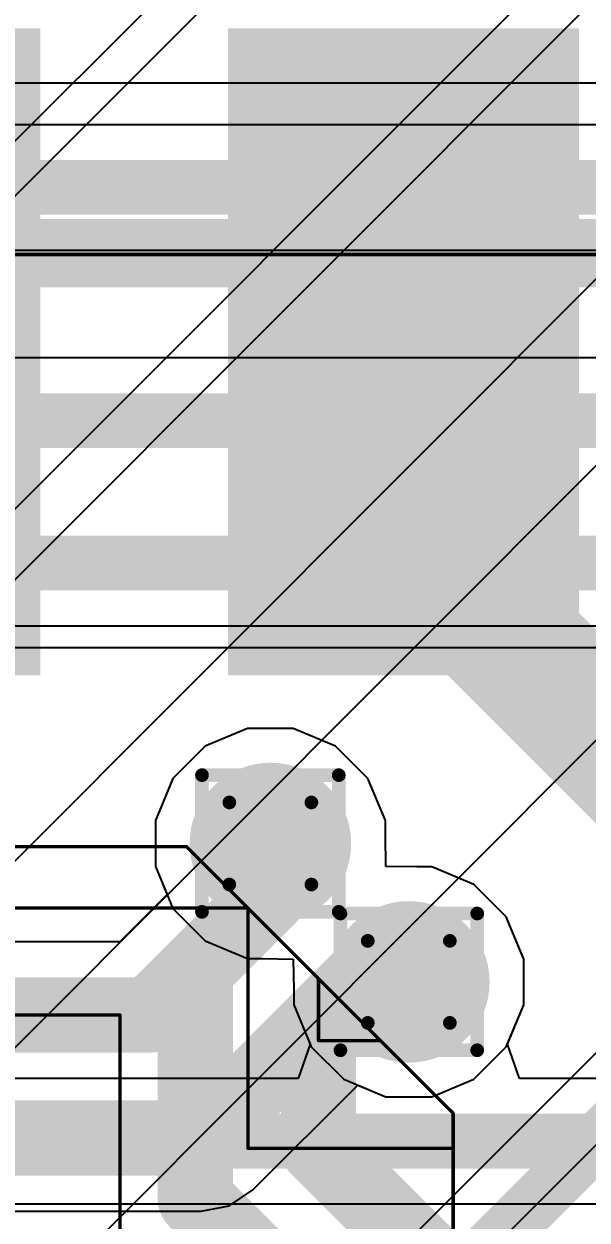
# Model space of a CAD drawing. Header units: inches. Extents: x -6 to 5433, y -4 to 5447.
# Drawn here: x 25.539 to 27.63, y 29.908 to 34.352 of the extents above; entities that cross this region are included whole.
import ezdxf

# ---------------------------------------------------------------- set-up
doc = ezdxf.new("R2010")
doc.units = ezdxf.units.IN
for name, color, linetype in [('Bottom Layer', 5, 'Continuous'), ('Bottom Paste', 16, 'Continuous'), ('Bottom Solder', 6, 'Continuous'), ('Dimensions', 6, 'Continuous'), ('Drill Drawing', 1, 'Continuous'), ('Ground', 16, 'Continuous'), ('Mechanical 4', 56, 'Continuous'), ('Power', 76, 'Continuous'), ('Top Layer', 1, 'Continuous'), ('Top Solder', 216, 'Continuous'), ('Via Holes', 16, 'Continuous')]:
    doc.layers.add(name, color=color, linetype=linetype)
doc.styles.add('Arial', font='', dxfattribs={"height": 0.2})
doc.styles.get('Arial').set_extended_font_data('Arial')

# ---------------------------------------------------------------- blocks, each defined once
blk = doc.blocks.new('BL_R8812AF1_B_18')
at = {"layer": 'Bottom Layer'}
blk.add_hatch(color=5, dxfattribs=at).paths.add_polyline_path([(-14.6, 3.55), (-12.4, 3.55), (-12.4, 2.45), (-14.6, 2.45)])
at = {"layer": 'Bottom Paste'}
blk.add_hatch(color=16, dxfattribs=at).paths.add_polyline_path([(-14.6, 3.55), (-12.4, 3.55), (-12.4, 2.45), (-14.6, 2.45)])
at = {"layer": 'Bottom Solder'}
for points in [[(-14.7016, 3.6516), (-12.2984, 3.6516), (-12.2984, 2.3484), (-14.7016, 2.3484)], [(-14.7016, 1.6516), (-12.2984, 1.6516), (-12.2984, 0.3484), (-14.7016, 0.3484)]]:
    blk.add_hatch(color=6, dxfattribs=at).paths.add_polyline_path(points)
blk = doc.blocks.new('TL3340AF160QG_33')
at = {"layer": 'Top Solder'}
blk.add_line((0.7722, 1.9528), (-5441.5052, 5436.5959), dxfattribs=at)
blk = doc.blocks.new('WQFN_30_EP_2_5_4_5__43')
at = {"layer": 'Top Solder'}
for p in [(-0.8186, 1.9036), (0.6841, 1.9024), (1.4499, 1.6459), (1.0303, -1.946), (-1.4501, -1.9542), (-0.9382, -2.4882), (0.6841, -2.4976)]:
    blk.add_line(p, (-5421.1797, -5430.6074), dxfattribs=at)

msp = doc.modelspace()

# ---------------------------------------------------------------- hatches: boundary and pattern name
at = {"layer": 'Bottom Layer'}
h = msp.add_hatch(color=5, dxfattribs=at)
edge = h.paths.add_edge_path()
edge.add_arc((26.4537, 31.307), 0.3, 0, 360)
h = msp.add_hatch(color=5, dxfattribs=at)
edge = h.paths.add_edge_path()
edge.add_arc((26.9678, 30.7929), 0.3, 0, 360)
at = {"layer": 'Ground'}
h = msp.add_hatch(color=16, dxfattribs=at)
edge = h.paths.add_edge_path()
edge.add_arc((26.4537, 31.307), 0.3, 0, 360)
h = msp.add_hatch(color=16, dxfattribs=at)
edge = h.paths.add_edge_path()
edge.add_arc((26.9678, 30.7929), 0.3, 0, 360)
at = {"layer": 'Power'}
h = msp.add_hatch(color=76, dxfattribs=at)
edge = h.paths.add_edge_path()
edge.add_arc((26.4537, 31.307), 0.3, 0, 360)
h = msp.add_hatch(color=76, dxfattribs=at)
edge = h.paths.add_edge_path()
edge.add_arc((26.9678, 30.7929), 0.3, 0, 360)
at = {"layer": 'Top Layer'}
h = msp.add_hatch(color=1, dxfattribs=at)
edge = h.paths.add_edge_path()
edge.add_arc((26.4537, 31.307), 0.3, 0, 360)
h = msp.add_hatch(color=1, dxfattribs=at)
edge = h.paths.add_edge_path()
edge.add_arc((26.9678, 30.7929), 0.3, 0, 360)
at = {"layer": 'Via Holes'}
h = msp.add_hatch(color=7, dxfattribs=at)
edge = h.paths.add_edge_path()
edge.add_arc((26.4537, 31.307), 0.15, 0, 360)
h = msp.add_hatch(color=7, dxfattribs=at)
edge = h.paths.add_edge_path()
edge.add_arc((26.9678, 30.7929), 0.15, 0, 360)

# ---------------------------------------------------------------- linework, layer by layer
at = {"layer": 'Bottom Layer'}
msp.add_line((32.8484, 32.0337), (15.0175, 32.0337), dxfattribs=at)
for points in [[(26.9484, 32.4556, 0.508, 0.508, 0), (26.9484, 33.1337, 0.508, 0.508, 0)], [(26.9484, 32.4556, 0.508, 0.508, 0), (28.2878, 31.1162, 0.508, 0.508, 0)], [(26.4537, 31.1162, 0.2794, 0.2794, 0), (26.4537, 31.307, 0.2794, 0.2794, 0)], [(26.1752, 30.8377, 0.2794, 0.2794, 0), (26.4537, 31.1162, 0.2794, 0.2794, 0)], [(26.1752, 29.9856, 0.2794, 0.2794, 0), (26.1752, 30.8377, 0.2794, 0.2794, 0)], [(26.6324, 30.6484, 0.2794, 0.2794, 0), (26.777, 30.7929, 0.2794, 0.2794, 0)], [(26.777, 30.7929, 0.2794, 0.2794, 0), (26.9678, 30.7929, 0.2794, 0.2794, 0)], [(26.6324, 30.175, 0.2794, 0.2794, 0), (26.6324, 30.6484, 0.2794, 0.2794, 0)], [(26.6324, 30.175, 0.2794, 0.2794, 0), (27.1396, 29.6678, 0.2794, 0.2794, 0)], [(26.1752, 29.9856, 0.2794, 0.2794, 0), (26.9502, 29.2106, 0.2794, 0.2794, 0)]]:
    msp.add_lwpolyline(points, format="xyseb", dxfattribs=at)
for points in [[(26.8214, 33.1337, 0.254, 0.254, 1), (27.0754, 33.1337, 0.254, 0.254, 1)], [(26.8214, 32.4556, 0.254, 0.254, 1), (27.0754, 32.4556, 0.254, 0.254, 1)], [(26.8214, 32.4556, 0.254, 0.254, 1), (27.0754, 32.4556, 0.254, 0.254, 1)], [(26.3838, 31.307, 0.1397, 0.1397, 1), (26.5235, 31.307, 0.1397, 0.1397, 1)], [(26.3838, 31.1162, 0.1397, 0.1397, 1), (26.5235, 31.1162, 0.1397, 0.1397, 1)], [(26.3838, 31.1162, 0.1397, 0.1397, 1), (26.5235, 31.1162, 0.1397, 0.1397, 1)], [(26.1054, 30.8377, 0.1397, 0.1397, 1), (26.2451, 30.8377, 0.1397, 0.1397, 1)], [(26.1054, 30.8377, 0.1397, 0.1397, 1), (26.2451, 30.8377, 0.1397, 0.1397, 1)], [(26.7071, 30.7929, 0.1397, 0.1397, 1), (26.8468, 30.7929, 0.1397, 0.1397, 1)], [(26.7071, 30.7929, 0.1397, 0.1397, 1), (26.8468, 30.7929, 0.1397, 0.1397, 1)], [(26.8979, 30.7929, 0.1397, 0.1397, 1), (27.0376, 30.7929, 0.1397, 0.1397, 1)], [(26.5626, 30.6484, 0.1397, 0.1397, 1), (26.7023, 30.6484, 0.1397, 0.1397, 1)], [(26.5626, 30.6484, 0.1397, 0.1397, 1), (26.7023, 30.6484, 0.1397, 0.1397, 1)], [(26.5626, 30.175, 0.1397, 0.1397, 1), (26.7023, 30.175, 0.1397, 0.1397, 1)], [(26.5626, 30.175, 0.1397, 0.1397, 1), (26.7023, 30.175, 0.1397, 0.1397, 1)], [(26.1054, 29.9856, 0.1397, 0.1397, 1), (26.2451, 29.9856, 0.1397, 0.1397, 1)], [(26.1054, 29.9856, 0.1397, 0.1397, 1), (26.2451, 29.9856, 0.1397, 0.1397, 1)]]:
    msp.add_lwpolyline(points, format="xyseb", close=True, dxfattribs=at)
at = {"layer": 'Drill Drawing'}
for points in [[(26.1997, 31.561, 0.0508, 0.0508, 0), (26.7077, 31.561, 0.0508, 0.0508, 0)], [(26.1997, 31.053, 0.0508, 0.0508, 0), (26.1997, 31.561, 0.0508, 0.0508, 0)], [(26.7077, 31.053, 0.0508, 0.0508, 0), (26.7077, 31.561, 0.0508, 0.0508, 0)], [(26.3013, 31.4594, 0.0508, 0.0508, 0), (26.6061, 31.4594, 0.0508, 0.0508, 0)], [(26.3013, 31.1546, 0.0508, 0.0508, 0), (26.3013, 31.4594, 0.0508, 0.0508, 0)], [(26.6061, 31.1546, 0.0508, 0.0508, 0), (26.6061, 31.4594, 0.0508, 0.0508, 0)], [(26.3013, 31.1546, 0.0508, 0.0508, 0), (26.6061, 31.1546, 0.0508, 0.0508, 0)], [(26.1997, 31.053, 0.0508, 0.0508, 0), (26.7077, 31.053, 0.0508, 0.0508, 0)], [(26.7138, 31.0469, 0.0508, 0.0508, 0), (27.2218, 31.0469, 0.0508, 0.0508, 0)], [(26.7138, 30.5389, 0.0508, 0.0508, 0), (26.7138, 31.0469, 0.0508, 0.0508, 0)], [(27.2218, 30.5389, 0.0508, 0.0508, 0), (27.2218, 31.0469, 0.0508, 0.0508, 0)], [(26.8154, 30.9453, 0.0508, 0.0508, 0), (27.1202, 30.9453, 0.0508, 0.0508, 0)], [(26.8154, 30.6405, 0.0508, 0.0508, 0), (26.8154, 30.9453, 0.0508, 0.0508, 0)], [(27.1202, 30.6405, 0.0508, 0.0508, 0), (27.1202, 30.9453, 0.0508, 0.0508, 0)], [(26.8154, 30.6405, 0.0508, 0.0508, 0), (27.1202, 30.6405, 0.0508, 0.0508, 0)], [(26.7138, 30.5389, 0.0508, 0.0508, 0), (27.2218, 30.5389, 0.0508, 0.0508, 0)]]:
    msp.add_lwpolyline(points, format="xyseb", dxfattribs=at)
for points in [[(26.187, 31.561, 0.0254, 0.0254, 1), (26.2124, 31.561, 0.0254, 0.0254, 1)], [(26.187, 31.561, 0.0254, 0.0254, 1), (26.2124, 31.561, 0.0254, 0.0254, 1)], [(26.695, 31.561, 0.0254, 0.0254, 1), (26.7204, 31.561, 0.0254, 0.0254, 1)], [(26.695, 31.561, 0.0254, 0.0254, 1), (26.7204, 31.561, 0.0254, 0.0254, 1)], [(26.2886, 31.4594, 0.0254, 0.0254, 1), (26.314, 31.4594, 0.0254, 0.0254, 1)], [(26.2886, 31.4594, 0.0254, 0.0254, 1), (26.314, 31.4594, 0.0254, 0.0254, 1)], [(26.5934, 31.4594, 0.0254, 0.0254, 1), (26.6188, 31.4594, 0.0254, 0.0254, 1)], [(26.5934, 31.4594, 0.0254, 0.0254, 1), (26.6188, 31.4594, 0.0254, 0.0254, 1)], [(26.2886, 31.1546, 0.0254, 0.0254, 1), (26.314, 31.1546, 0.0254, 0.0254, 1)], [(26.2886, 31.1546, 0.0254, 0.0254, 1), (26.314, 31.1546, 0.0254, 0.0254, 1)], [(26.5934, 31.1546, 0.0254, 0.0254, 1), (26.6188, 31.1546, 0.0254, 0.0254, 1)], [(26.5934, 31.1546, 0.0254, 0.0254, 1), (26.6188, 31.1546, 0.0254, 0.0254, 1)], [(26.187, 31.053, 0.0254, 0.0254, 1), (26.2124, 31.053, 0.0254, 0.0254, 1)], [(26.187, 31.053, 0.0254, 0.0254, 1), (26.2124, 31.053, 0.0254, 0.0254, 1)], [(26.695, 31.053, 0.0254, 0.0254, 1), (26.7204, 31.053, 0.0254, 0.0254, 1)], [(26.695, 31.053, 0.0254, 0.0254, 1), (26.7204, 31.053, 0.0254, 0.0254, 1)], [(26.7011, 31.0469, 0.0254, 0.0254, 1), (26.7265, 31.0469, 0.0254, 0.0254, 1)], [(26.7011, 31.0469, 0.0254, 0.0254, 1), (26.7265, 31.0469, 0.0254, 0.0254, 1)], [(27.2091, 31.0469, 0.0254, 0.0254, 1), (27.2345, 31.0469, 0.0254, 0.0254, 1)], [(27.2091, 31.0469, 0.0254, 0.0254, 1), (27.2345, 31.0469, 0.0254, 0.0254, 1)], [(26.8027, 30.9453, 0.0254, 0.0254, 1), (26.8281, 30.9453, 0.0254, 0.0254, 1)], [(26.8027, 30.9453, 0.0254, 0.0254, 1), (26.8281, 30.9453, 0.0254, 0.0254, 1)], [(27.1075, 30.9453, 0.0254, 0.0254, 1), (27.1329, 30.9453, 0.0254, 0.0254, 1)], [(27.1075, 30.9453, 0.0254, 0.0254, 1), (27.1329, 30.9453, 0.0254, 0.0254, 1)], [(26.8027, 30.6405, 0.0254, 0.0254, 1), (26.8281, 30.6405, 0.0254, 0.0254, 1)], [(26.8027, 30.6405, 0.0254, 0.0254, 1), (26.8281, 30.6405, 0.0254, 0.0254, 1)], [(27.1075, 30.6405, 0.0254, 0.0254, 1), (27.1329, 30.6405, 0.0254, 0.0254, 1)], [(27.1075, 30.6405, 0.0254, 0.0254, 1), (27.1329, 30.6405, 0.0254, 0.0254, 1)], [(26.7011, 30.5389, 0.0254, 0.0254, 1), (26.7265, 30.5389, 0.0254, 0.0254, 1)], [(26.7011, 30.5389, 0.0254, 0.0254, 1), (26.7265, 30.5389, 0.0254, 0.0254, 1)], [(27.2091, 30.5389, 0.0254, 0.0254, 1), (27.2345, 30.5389, 0.0254, 0.0254, 1)], [(27.2091, 30.5389, 0.0254, 0.0254, 1), (27.2345, 30.5389, 0.0254, 0.0254, 1)]]:
    msp.add_lwpolyline(points, format="xyseb", close=True, dxfattribs=at)
at = {"layer": 'Ground'}
for p, q in [((16.995, 34.1324), (66.0734, 34.1324)), ((31.0429, 33.909), (26.6893, 29.5555)), ((26.3688, 31.734), (26.2118, 31.669)), ((26.5386, 31.734), (26.3688, 31.734)), ((26.6956, 31.669), (26.5386, 31.734)), ((26.2118, 31.669), (26.0917, 31.5489)), ((26.8157, 31.5489), (26.6956, 31.669)), ((26.0917, 31.5489), (26.0267, 31.3919)), ((26.8807, 31.3919), (26.8157, 31.5489)), ((26.0267, 31.3919), (26.0267, 31.2221)), ((26.8807, 31.3373), (26.8807, 31.3919)), ((26.8828, 31.222), (26.8807, 31.3373)), ((26.0267, 31.2221), (26.0917, 31.0651)), ((26.998, 31.2199), (26.8828, 31.222)), ((27.0527, 31.2199), (26.998, 31.2199)), ((27.2096, 31.1549), (27.0527, 31.2199)), ((27.3297, 31.0348), (27.2096, 31.1549)), ((26.0917, 31.0651), (26.2118, 30.945)), ((27.3948, 30.8779), (27.3297, 31.0348)), ((26.2118, 30.945), (26.3688, 30.88)), ((26.3688, 30.88), (26.4234, 30.88)), ((26.4234, 30.88), (26.5387, 30.8779)), ((26.5387, 30.8779), (26.5408, 30.7627)), ((27.3948, 30.708), (27.3948, 30.8779)), ((26.5408, 30.7627), (26.5408, 30.708)), ((26.5408, 30.708), (26.6058, 30.5511)), ((27.3297, 30.5511), (27.3948, 30.708)), ((26.6058, 30.5511), (26.7259, 30.431)), ((27.2096, 30.431), (27.3297, 30.5511)), ((26.7259, 30.431), (26.8828, 30.3659)), ((27.0527, 30.3659), (27.2096, 30.431)), ((26.8828, 30.3659), (27.0527, 30.3659))]:
    msp.add_line(p, q, dxfattribs=at)
msp.add_lwpolyline([(26.7859, 29.3224, 0.2032, 0.2032, 0), (31.2077, 33.7442, 0.2032, 0.2032, 0)], format="xyseb", dxfattribs=at)
at = {"layer": 'Mechanical 4'}
for points in [[(-2.5, 33.5, 0.254, 0.254, 0), (67.5, 33.5, 0.254, 0.254, 0)], [(-2.5028, 33.495, 0.0127, 0.0127, 0), (67.4972, 33.495, 0.0127, 0.0127, 0)], [(4.3524, 31.2949, 0.0127, 0.0127, 0), (26.1425, 31.2949, 0.0127, 0.0127, 0)], [(26.1425, 31.2949, 0.0127, 0.0127, 0), (26.6324, 30.805, 0.0127, 0.0127, 0)], [(25.1704, 31.067, 0.0127, 0.0127, 0), (26.3704, 31.067, 0.0127, 0.0127, 0)], [(26.3704, 30.175, 0.0127, 0.0127, 0), (26.3704, 31.067, 0.0127, 0.0127, 0)], [(26.6324, 30.5749, 0.0127, 0.0127, 0), (26.6324, 30.805, 0.0127, 0.0127, 0)], [(26.6324, 30.805, 0.0127, 0.0127, 0), (27.1324, 30.305, 0.0127, 0.0127, 0)], [(24.6137, 30.6699, 0.0127, 0.0127, 0), (25.8949, 30.6699, 0.0127, 0.0127, 0)], [(25.8949, 29.8699, 0.0127, 0.0127, 0), (25.8949, 30.6699, 0.0127, 0.0127, 0)], [(26.6324, 30.5749, 0.0127, 0.0127, 0), (26.8625, 30.5749, 0.0127, 0.0127, 0)], [(27.1324, 26.2949, 0.0127, 0.0127, 0), (27.1324, 30.305, 0.0127, 0.0127, 0)], [(26.3704, 30.175, 0.0127, 0.0127, 0), (27.1324, 30.175, 0.0127, 0.0127, 0)]]:
    msp.add_lwpolyline(points, format="xyseb", dxfattribs=at)
for points in [[(26.1393, 31.2949, 0.00635, 0.00635, 1), (26.1456, 31.2949, 0.00635, 0.00635, 1)], [(26.1393, 31.2949, 0.00635, 0.00635, 1), (26.1456, 31.2949, 0.00635, 0.00635, 1)], [(26.3672, 31.067, 0.00635, 0.00635, 1), (26.3736, 31.067, 0.00635, 0.00635, 1)], [(26.3672, 31.067, 0.00635, 0.00635, 1), (26.3736, 31.067, 0.00635, 0.00635, 1)], [(26.6292, 30.805, 0.00635, 0.00635, 1), (26.6356, 30.805, 0.00635, 0.00635, 1)], [(26.6292, 30.805, 0.00635, 0.00635, 1), (26.6356, 30.805, 0.00635, 0.00635, 1)], [(26.6292, 30.805, 0.00635, 0.00635, 1), (26.6356, 30.805, 0.00635, 0.00635, 1)], [(25.8917, 30.6699, 0.00635, 0.00635, 1), (25.8981, 30.6699, 0.00635, 0.00635, 1)], [(25.8917, 30.6699, 0.00635, 0.00635, 1), (25.8981, 30.6699, 0.00635, 0.00635, 1)], [(26.6292, 30.5749, 0.00635, 0.00635, 1), (26.6356, 30.5749, 0.00635, 0.00635, 1)], [(26.6292, 30.5749, 0.00635, 0.00635, 1), (26.6356, 30.5749, 0.00635, 0.00635, 1)], [(26.8593, 30.5749, 0.00635, 0.00635, 1), (26.8656, 30.5749, 0.00635, 0.00635, 1)], [(27.1292, 30.305, 0.00635, 0.00635, 1), (27.1356, 30.305, 0.00635, 0.00635, 1)], [(27.1292, 30.305, 0.00635, 0.00635, 1), (27.1356, 30.305, 0.00635, 0.00635, 1)], [(26.3672, 30.175, 0.00635, 0.00635, 1), (26.3736, 30.175, 0.00635, 0.00635, 1)], [(26.3672, 30.175, 0.00635, 0.00635, 1), (26.3736, 30.175, 0.00635, 0.00635, 1)], [(27.1292, 30.175, 0.00635, 0.00635, 1), (27.1356, 30.175, 0.00635, 0.00635, 1)]]:
    msp.add_lwpolyline(points, format="xyseb", close=True, dxfattribs=at)
at = {"layer": 'Power'}
for p, q in [((16.995, 34.1324), (61.7221, 34.1324)), ((45.3209, 33.9773), (18.2061, 33.9773)), ((18.3027, 33.5111), (45.2243, 33.5111)), ((42.2063, 33.1106), (18.3233, 33.1106)), ((18.6128, 32.1158), (35.3979, 32.1158)), ((26.3688, 31.734), (26.2118, 31.669)), ((26.5386, 31.734), (26.3688, 31.734)), ((26.6956, 31.669), (26.5386, 31.734)), ((26.2118, 31.669), (26.0917, 31.5489)), ((26.8157, 31.5489), (26.6956, 31.669)), ((26.0917, 31.5489), (26.0267, 31.3919)), ((26.8807, 31.3919), (26.8157, 31.5489)), ((26.0267, 31.3919), (26.0267, 31.2221)), ((26.8807, 31.3373), (26.8807, 31.3919)), ((26.8828, 31.222), (26.8807, 31.3373)), ((26.0267, 31.2221), (26.0917, 31.0651)), ((26.998, 31.2199), (26.8828, 31.222)), ((27.0527, 31.2199), (26.998, 31.2199)), ((27.2096, 31.1549), (27.0527, 31.2199)), ((27.3297, 31.0348), (27.2096, 31.1549)), ((26.0917, 31.0651), (26.2118, 30.945)), ((27.3948, 30.8779), (27.3297, 31.0348)), ((26.2118, 30.945), (26.3688, 30.88)), ((26.3688, 30.88), (26.4234, 30.88)), ((26.4234, 30.88), (26.5387, 30.8779)), ((26.5387, 30.8779), (26.5408, 30.7627)), ((27.3948, 30.708), (27.3948, 30.8779)), ((26.5408, 30.7627), (26.5408, 30.708)), ((26.5408, 30.708), (26.6015, 30.5613)), ((27.334, 30.5613), (27.3948, 30.708)), ((26.6015, 30.5613), (26.5566, 30.4343)), ((27.3789, 30.4343), (27.334, 30.5613)), ((26.5566, 30.4343), (19.9038, 30.4343)), ((41.6633, 30.4343), (27.3789, 30.4343)), ((20.0004, 29.9681), (36.5285, 29.9681))]:
    msp.add_line(p, q, dxfattribs=at)
for points in [[(18.2061, 33.7442, 0.2032, 0.2032, 0), (45.3209, 33.7442, 0.2032, 0.2032, 0)], [(18.3233, 32.8775, 0.2032, 0.2032, 0), (42.5719, 32.8775, 0.2032, 0.2032, 0)], [(18.5163, 32.3489, 0.2032, 0.2032, 0), (45.1663, 32.3489, 0.2032, 0.2032, 0)], [(19.9038, 30.2012, 0.2032, 0.2032, 0), (54.3679, 30.2012, 0.2032, 0.2032, 0)]]:
    msp.add_lwpolyline(points, format="xyseb", dxfattribs=at)
at = {"layer": 'Top Layer'}
for p, q in [((17.628, 34.1324), (40.6721, 34.1324)), ((26.3688, 31.734), (26.2118, 31.669)), ((26.5386, 31.734), (26.3688, 31.734)), ((26.6956, 31.669), (26.5386, 31.734)), ((26.2118, 31.669), (26.0917, 31.5489)), ((26.8157, 31.5489), (26.6956, 31.669)), ((26.0917, 31.5489), (26.0267, 31.3919)), ((26.8807, 31.3919), (26.8157, 31.5489)), ((26.0267, 31.3919), (26.0267, 31.2221)), ((26.8807, 31.3373), (26.8807, 31.3919)), ((26.8828, 31.222), (26.8807, 31.3373)), ((26.0267, 31.2221), (26.0701, 31.1172)), ((26.998, 31.2199), (26.8828, 31.222)), ((27.0527, 31.2199), (26.998, 31.2199)), ((27.2096, 31.1549), (27.0527, 31.2199)), ((27.3297, 31.0348), (27.2096, 31.1549)), ((26.0701, 31.1172), (25.8948, 30.9419)), ((27.3948, 30.8779), (27.3297, 31.0348)), ((25.8948, 30.9419), (20.5568, 30.9419)), ((27.3948, 30.708), (27.3948, 30.8779)), ((27.3297, 30.5511), (27.3948, 30.708)), ((27.2096, 30.431), (27.3297, 30.5511)), ((26.3891, 30.0205), (26.778, 30.4094)), ((26.778, 30.4094), (26.8828, 30.3659)), ((27.0527, 30.3659), (27.2096, 30.431)), ((26.8828, 30.3659), (27.0527, 30.3659)), ((26.3008, 29.9615), (26.3891, 30.0205)), ((26.1968, 29.9408), (26.3008, 29.9615)), ((20.2548, 29.9408), (26.1968, 29.9408))]:
    msp.add_line(p, q, dxfattribs=at)
for points in [[(26.4537, 31.1162, 0.2794, 0.2794, 0), (26.4537, 31.307, 0.2794, 0.2794, 0)], [(26.0074, 30.6699, 0.2794, 0.2794, 0), (26.4537, 31.1162, 0.2794, 0.2794, 0)], [(26.1968, 30.2127, 0.2794, 0.2794, 0), (26.777, 30.7929, 0.2794, 0.2794, 0)], [(26.777, 30.7929, 0.2794, 0.2794, 0), (26.9678, 30.7929, 0.2794, 0.2794, 0)], [(20.4442, 30.6699, 0.2794, 0.2794, 0), (26.0074, 30.6699, 0.2794, 0.2794, 0)], [(20.2548, 30.2127, 0.2794, 0.2794, 0), (26.1968, 30.2127, 0.2794, 0.2794, 0)]]:
    msp.add_lwpolyline(points, format="xyseb", dxfattribs=at)
for points in [[(26.3838, 31.307, 0.1397, 0.1397, 1), (26.5235, 31.307, 0.1397, 0.1397, 1)], [(26.3838, 31.1162, 0.1397, 0.1397, 1), (26.5235, 31.1162, 0.1397, 0.1397, 1)], [(26.3838, 31.1162, 0.1397, 0.1397, 1), (26.5235, 31.1162, 0.1397, 0.1397, 1)], [(26.7071, 30.7929, 0.1397, 0.1397, 1), (26.8468, 30.7929, 0.1397, 0.1397, 1)], [(26.7071, 30.7929, 0.1397, 0.1397, 1), (26.8468, 30.7929, 0.1397, 0.1397, 1)], [(26.8979, 30.7929, 0.1397, 0.1397, 1), (27.0376, 30.7929, 0.1397, 0.1397, 1)], [(25.9376, 30.6699, 0.1397, 0.1397, 1), (26.0773, 30.6699, 0.1397, 0.1397, 1)], [(25.9376, 30.6699, 0.1397, 0.1397, 1), (26.0773, 30.6699, 0.1397, 0.1397, 1)], [(26.1269, 30.2127, 0.1397, 0.1397, 1), (26.2666, 30.2127, 0.1397, 0.1397, 1)], [(26.1269, 30.2127, 0.1397, 0.1397, 1), (26.2666, 30.2127, 0.1397, 0.1397, 1)]]:
    msp.add_lwpolyline(points, format="xyseb", close=True, dxfattribs=at)

# ---------------------------------------------------------------- block references
for name, p, rotation in [('TL3340AF160QG_33', (-3.7438, 5.9879), 270), ('WQFN_30_EP_2_5_4_5__43', (11.6724, 16.8857), 180), ('BL_R8812AF1_B_18', (23.9484, 19.6337), 270)]:
    msp.add_blockref(name, p, dxfattribs=dict(rotation=rotation))

# ---------------------------------------------------------------- texts
at = {"layer": 'Dimensions', "style": 'Arial'}
msp.add_text('72 (mm)', height=1.524, dxfattribs=at).set_placement((25.4695, 34.7728))

doc.saveas('drawing.dxf')
